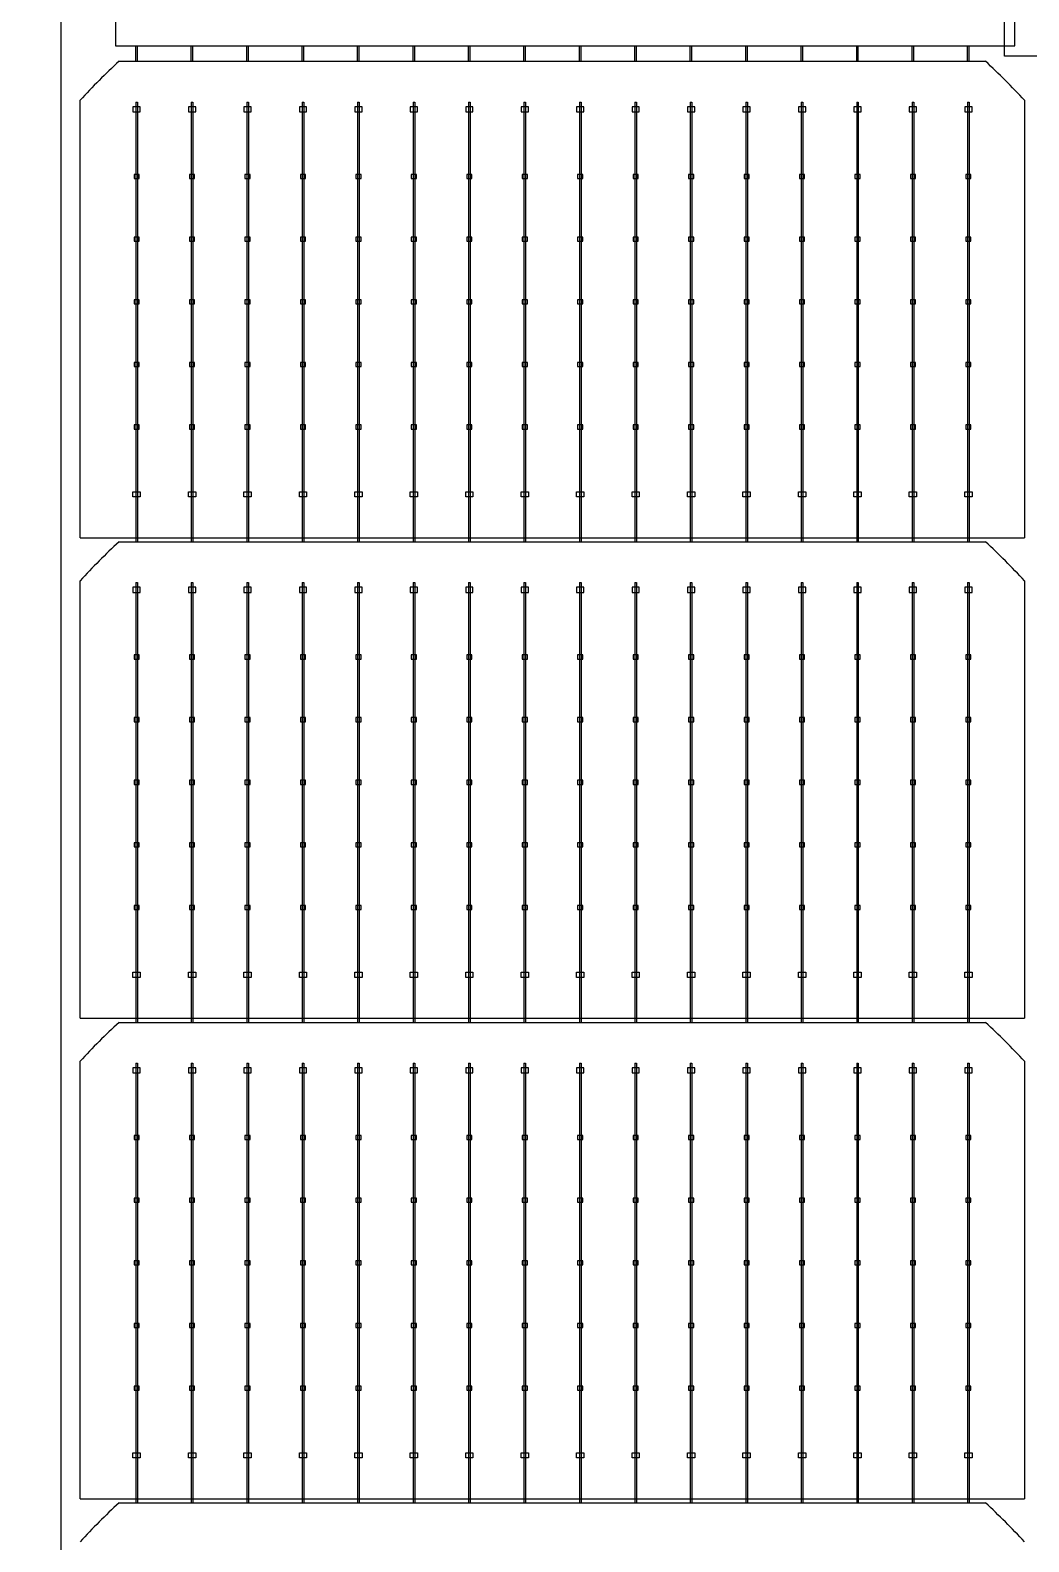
# Model space of a CAD drawing. Header units: millimetres. Extents: x 10297564 to 11610295, y -9287743 to -8409454.
# Drawn here: x 10666944 to 10668490, y -9200612 to -9198274 of the extents above; entities that cross this region are included whole.
import ezdxf

# ---------------------------------------------------------------- set-up
doc = ezdxf.new("R2010")
doc.units = ezdxf.units.MM
doc.header["$LTSCALE"] = 100
doc.layers.add('TEXTLINE', color=1, linetype='Continuous')

# ---------------------------------------------------------------- blocks, each defined once
blk = doc.blocks.new('635W')
for p, q in [((10686106.06, -10025405.21), (10686106.06, -10025402.21)), ((10686106.38, -10025405.21), (10686106.38, -10025402.21)), ((10686116.76, -10025405.21), (10686116.76, -10025402.21)), ((10686117.08, -10025405.21), (10686117.08, -10025402.21)), ((10686127.46, -10025405.21), (10686127.46, -10025402.21)), ((10686127.78, -10025405.21), (10686127.78, -10025402.21)), ((10686138.16, -10025405.21), (10686138.16, -10025402.21)), ((10686138.48, -10025405.21), (10686138.48, -10025402.21)), ((10686148.86, -10025405.21), (10686148.86, -10025402.21)), ((10686149.18, -10025405.21), (10686149.18, -10025402.21)), ((10686159.56, -10025405.21), (10686159.56, -10025402.21)), ((10686159.88, -10025405.21), (10686159.88, -10025402.21)), ((10686170.26, -10025405.21), (10686170.26, -10025402.21)), ((10686170.58, -10025405.21), (10686170.58, -10025402.21)), ((10686180.96, -10025405.21), (10686180.96, -10025402.21)), ((10686181.28, -10025405.21), (10686181.28, -10025402.21)), ((10686191.66, -10025405.21), (10686191.66, -10025402.21)), ((10686191.98, -10025405.21), (10686191.98, -10025402.21)), ((10686202.36, -10025405.21), (10686202.36, -10025402.21)), ((10686202.68, -10025405.21), (10686202.68, -10025402.21)), ((10686213.06, -10025405.21), (10686213.06, -10025402.21)), ((10686213.38, -10025405.21), (10686213.38, -10025402.21)), ((10686223.76, -10025405.21), (10686223.76, -10025402.21)), ((10686224.08, -10025405.21), (10686224.08, -10025402.21)), ((10686234.46, -10025405.21), (10686234.46, -10025402.21)), ((10686234.78, -10025405.21), (10686234.78, -10025402.21)), ((10686245.16, -10025405.21), (10686245.16, -10025402.21)), ((10686245.48, -10025405.21), (10686245.48, -10025402.21)), ((10686255.86, -10025405.21), (10686255.86, -10025402.21)), ((10686256.18, -10025405.21), (10686256.18, -10025402.21)), ((10686266.56, -10025405.21), (10686266.56, -10025402.21)), ((10686266.88, -10025405.21), (10686266.88, -10025402.21)), ((10686106.06, -10025413.09), (10686106.06, -10025497.89)), ((10686106.38, -10025413.09), (10686106.38, -10025497.89)), ((10686116.76, -10025413.09), (10686116.76, -10025497.89)), ((10686117.08, -10025413.09), (10686117.08, -10025497.89)), ((10686127.46, -10025413.09), (10686127.46, -10025497.89)), ((10686127.78, -10025413.09), (10686127.78, -10025497.89)), ((10686138.16, -10025413.09), (10686138.16, -10025497.89)), ((10686138.48, -10025413.09), (10686138.48, -10025497.89)), ((10686148.86, -10025413.09), (10686148.86, -10025497.89)), ((10686149.18, -10025413.09), (10686149.18, -10025497.89)), ((10686159.56, -10025413.09), (10686159.56, -10025497.89)), ((10686159.88, -10025413.09), (10686159.88, -10025497.89)), ((10686170.26, -10025413.09), (10686170.26, -10025497.89)), ((10686170.58, -10025413.09), (10686170.58, -10025497.89)), ((10686180.96, -10025413.09), (10686180.96, -10025497.89)), ((10686181.28, -10025413.09), (10686181.28, -10025497.89)), ((10686191.66, -10025413.09), (10686191.66, -10025497.89)), ((10686191.98, -10025413.09), (10686191.98, -10025497.89)), ((10686202.36, -10025413.09), (10686202.36, -10025497.89)), ((10686202.68, -10025413.09), (10686202.68, -10025497.89)), ((10686213.06, -10025413.09), (10686213.06, -10025497.89)), ((10686213.38, -10025413.09), (10686213.38, -10025497.89)), ((10686223.76, -10025413.09), (10686223.76, -10025497.89)), ((10686224.08, -10025413.09), (10686224.08, -10025497.89)), ((10686234.46, -10025413.09), (10686234.46, -10025497.89)), ((10686234.78, -10025413.09), (10686234.78, -10025497.89)), ((10686245.16, -10025413.09), (10686245.16, -10025497.89)), ((10686245.48, -10025413.09), (10686245.48, -10025497.89)), ((10686255.86, -10025413.09), (10686255.86, -10025497.89)), ((10686256.18, -10025413.09), (10686256.18, -10025497.89)), ((10686266.56, -10025413.09), (10686266.56, -10025497.89)), ((10686266.88, -10025413.09), (10686266.88, -10025497.89)), ((10686095.32, -10025497.09), (10686277.52, -10025497.09)), ((10686106.06, -10025505.76), (10686106.06, -10025590.57)), ((10686106.38, -10025505.76), (10686106.38, -10025590.57)), ((10686116.76, -10025505.76), (10686116.76, -10025590.57)), ((10686117.08, -10025505.76), (10686117.08, -10025590.57)), ((10686127.46, -10025505.76), (10686127.46, -10025590.57)), ((10686127.78, -10025505.76), (10686127.78, -10025590.57)), ((10686138.16, -10025505.76), (10686138.16, -10025590.57)), ((10686138.48, -10025505.76), (10686138.48, -10025590.57)), ((10686148.86, -10025505.76), (10686148.86, -10025590.57)), ((10686149.18, -10025505.76), (10686149.18, -10025590.57)), ((10686159.56, -10025505.76), (10686159.56, -10025590.57)), ((10686159.88, -10025505.76), (10686159.88, -10025590.57)), ((10686170.26, -10025505.76), (10686170.26, -10025590.57)), ((10686170.58, -10025505.76), (10686170.58, -10025590.57)), ((10686180.96, -10025505.76), (10686180.96, -10025590.57)), ((10686181.28, -10025505.76), (10686181.28, -10025590.57)), ((10686191.66, -10025505.76), (10686191.66, -10025590.57)), ((10686191.98, -10025505.76), (10686191.98, -10025590.57)), ((10686202.36, -10025505.76), (10686202.36, -10025590.57)), ((10686202.68, -10025505.76), (10686202.68, -10025590.57)), ((10686213.06, -10025505.76), (10686213.06, -10025590.57)), ((10686213.38, -10025505.76), (10686213.38, -10025590.57)), ((10686223.76, -10025505.76), (10686223.76, -10025590.57)), ((10686224.08, -10025505.76), (10686224.08, -10025590.57)), ((10686234.46, -10025505.76), (10686234.46, -10025590.57)), ((10686234.78, -10025505.76), (10686234.78, -10025590.57)), ((10686245.16, -10025505.76), (10686245.16, -10025590.57)), ((10686245.48, -10025505.76), (10686245.48, -10025590.57)), ((10686255.86, -10025505.76), (10686255.86, -10025590.57)), ((10686256.18, -10025505.76), (10686256.18, -10025590.57)), ((10686266.56, -10025505.76), (10686266.56, -10025590.57)), ((10686266.88, -10025505.76), (10686266.88, -10025590.57)), ((10686095.32, -10025589.76), (10686277.52, -10025589.76)), ((10686106.06, -10025598.44), (10686106.06, -10025683.24)), ((10686106.38, -10025598.44), (10686106.38, -10025683.24)), ((10686116.76, -10025598.44), (10686116.76, -10025683.24)), ((10686117.08, -10025598.44), (10686117.08, -10025683.24)), ((10686127.46, -10025598.44), (10686127.46, -10025683.24)), ((10686127.78, -10025598.44), (10686127.78, -10025683.24)), ((10686138.16, -10025598.44), (10686138.16, -10025683.24)), ((10686138.48, -10025598.44), (10686138.48, -10025683.24)), ((10686148.86, -10025598.44), (10686148.86, -10025683.24)), ((10686149.18, -10025598.44), (10686149.18, -10025683.24)), ((10686159.56, -10025598.44), (10686159.56, -10025683.24)), ((10686159.88, -10025598.44), (10686159.88, -10025683.24)), ((10686170.26, -10025598.44), (10686170.26, -10025683.24)), ((10686170.58, -10025598.44), (10686170.58, -10025683.24)), ((10686180.96, -10025598.44), (10686180.96, -10025683.24)), ((10686181.28, -10025598.44), (10686181.28, -10025683.24)), ((10686191.66, -10025598.44), (10686191.66, -10025683.24)), ((10686191.98, -10025598.44), (10686191.98, -10025683.24)), ((10686202.36, -10025598.44), (10686202.36, -10025683.24)), ((10686202.68, -10025598.44), (10686202.68, -10025683.24)), ((10686213.06, -10025598.44), (10686213.06, -10025683.24)), ((10686213.38, -10025598.44), (10686213.38, -10025683.24)), ((10686223.76, -10025598.44), (10686223.76, -10025683.24)), ((10686224.08, -10025598.44), (10686224.08, -10025683.24)), ((10686234.46, -10025598.44), (10686234.46, -10025683.24)), ((10686234.78, -10025598.44), (10686234.78, -10025683.24)), ((10686245.16, -10025598.44), (10686245.16, -10025683.24)), ((10686245.48, -10025598.44), (10686245.48, -10025683.24)), ((10686255.86, -10025598.44), (10686255.86, -10025683.24)), ((10686256.18, -10025598.44), (10686256.18, -10025683.24)), ((10686266.56, -10025598.44), (10686266.56, -10025683.24)), ((10686266.88, -10025598.44), (10686266.88, -10025683.24)), ((10686095.32, -10025682.44), (10686277.52, -10025682.44))]:
    blk.add_line(p, q)
for points in [[(10686091.67, -10024179.21), (10687200.67, -10024179.21), (10687200.67, -10026619.21), (10686091.67, -10026619.21)], [(10686282.67, -10025404.21), (10686273.67, -10025404.21), (10686273.67, -10025394.21), (10686282.67, -10025394.21)], [(10686275.67, -10025396.21), (10686102.17, -10025396.21), (10686102.17, -10025402.21), (10686275.67, -10025402.21)], [(10686106.92, -10025414.96), (10686106.92, -10025413.96), (10686105.52, -10025413.96), (10686105.52, -10025414.96)], [(10686117.62, -10025414.96), (10686117.62, -10025413.96), (10686116.22, -10025413.96), (10686116.22, -10025414.96)], [(10686128.32, -10025414.96), (10686128.32, -10025413.96), (10686126.92, -10025413.96), (10686126.92, -10025414.96)], [(10686139.02, -10025414.96), (10686139.02, -10025413.96), (10686137.62, -10025413.96), (10686137.62, -10025414.96)], [(10686149.72, -10025414.96), (10686149.72, -10025413.96), (10686148.32, -10025413.96), (10686148.32, -10025414.96)], [(10686160.42, -10025414.96), (10686160.42, -10025413.96), (10686159.02, -10025413.96), (10686159.02, -10025414.96)], [(10686171.12, -10025414.96), (10686171.12, -10025413.96), (10686169.72, -10025413.96), (10686169.72, -10025414.96)], [(10686181.82, -10025414.96), (10686181.82, -10025413.96), (10686180.42, -10025413.96), (10686180.42, -10025414.96)], [(10686192.52, -10025414.96), (10686192.52, -10025413.96), (10686191.12, -10025413.96), (10686191.12, -10025414.96)], [(10686203.22, -10025414.96), (10686203.22, -10025413.96), (10686201.82, -10025413.96), (10686201.82, -10025414.96)], [(10686213.92, -10025414.96), (10686213.92, -10025413.96), (10686212.52, -10025413.96), (10686212.52, -10025414.96)], [(10686224.62, -10025414.96), (10686224.62, -10025413.96), (10686223.22, -10025413.96), (10686223.22, -10025414.96)], [(10686235.32, -10025414.96), (10686235.32, -10025413.96), (10686233.92, -10025413.96), (10686233.92, -10025414.96)], [(10686246.02, -10025414.96), (10686246.02, -10025413.96), (10686244.62, -10025413.96), (10686244.62, -10025414.96)], [(10686256.72, -10025414.96), (10686256.72, -10025413.96), (10686255.32, -10025413.96), (10686255.32, -10025414.96)], [(10686267.42, -10025414.96), (10686267.42, -10025413.96), (10686266.02, -10025413.96), (10686266.02, -10025414.96)], [(10686105.72, -10025427.83), (10686106.72, -10025427.83), (10686106.72, -10025427.03), (10686105.72, -10025427.03)], [(10686116.42, -10025427.83), (10686117.42, -10025427.83), (10686117.42, -10025427.03), (10686116.42, -10025427.03)], [(10686127.12, -10025427.83), (10686128.12, -10025427.83), (10686128.12, -10025427.03), (10686127.12, -10025427.03)], [(10686137.82, -10025427.83), (10686138.82, -10025427.83), (10686138.82, -10025427.03), (10686137.82, -10025427.03)], [(10686148.52, -10025427.83), (10686149.52, -10025427.83), (10686149.52, -10025427.03), (10686148.52, -10025427.03)], [(10686159.22, -10025427.83), (10686160.22, -10025427.83), (10686160.22, -10025427.03), (10686159.22, -10025427.03)], [(10686169.92, -10025427.83), (10686170.92, -10025427.83), (10686170.92, -10025427.03), (10686169.92, -10025427.03)], [(10686180.62, -10025427.83), (10686181.62, -10025427.83), (10686181.62, -10025427.03), (10686180.62, -10025427.03)], [(10686191.32, -10025427.83), (10686192.32, -10025427.83), (10686192.32, -10025427.03), (10686191.32, -10025427.03)], [(10686202.02, -10025427.83), (10686203.02, -10025427.83), (10686203.02, -10025427.03), (10686202.02, -10025427.03)], [(10686212.72, -10025427.83), (10686213.72, -10025427.83), (10686213.72, -10025427.03), (10686212.72, -10025427.03)], [(10686223.42, -10025427.83), (10686224.42, -10025427.83), (10686224.42, -10025427.03), (10686223.42, -10025427.03)], [(10686234.12, -10025427.83), (10686235.12, -10025427.83), (10686235.12, -10025427.03), (10686234.12, -10025427.03)], [(10686244.82, -10025427.83), (10686245.82, -10025427.83), (10686245.82, -10025427.03), (10686244.82, -10025427.03)], [(10686255.52, -10025427.83), (10686256.52, -10025427.83), (10686256.52, -10025427.03), (10686255.52, -10025427.03)], [(10686266.22, -10025427.83), (10686267.22, -10025427.83), (10686267.22, -10025427.03), (10686266.22, -10025427.03)], [(10686105.72, -10025439.91), (10686106.72, -10025439.91), (10686106.72, -10025439.11), (10686105.72, -10025439.11)], [(10686116.42, -10025439.91), (10686117.42, -10025439.91), (10686117.42, -10025439.11), (10686116.42, -10025439.11)], [(10686127.12, -10025439.91), (10686128.12, -10025439.91), (10686128.12, -10025439.11), (10686127.12, -10025439.11)], [(10686137.82, -10025439.91), (10686138.82, -10025439.91), (10686138.82, -10025439.11), (10686137.82, -10025439.11)], [(10686148.52, -10025439.91), (10686149.52, -10025439.91), (10686149.52, -10025439.11), (10686148.52, -10025439.11)], [(10686159.22, -10025439.91), (10686160.22, -10025439.91), (10686160.22, -10025439.11), (10686159.22, -10025439.11)], [(10686169.92, -10025439.91), (10686170.92, -10025439.91), (10686170.92, -10025439.11), (10686169.92, -10025439.11)], [(10686180.62, -10025439.91), (10686181.62, -10025439.91), (10686181.62, -10025439.11), (10686180.62, -10025439.11)], [(10686191.32, -10025439.91), (10686192.32, -10025439.91), (10686192.32, -10025439.11), (10686191.32, -10025439.11)], [(10686202.02, -10025439.91), (10686203.02, -10025439.91), (10686203.02, -10025439.11), (10686202.02, -10025439.11)], [(10686212.72, -10025439.91), (10686213.72, -10025439.91), (10686213.72, -10025439.11), (10686212.72, -10025439.11)], [(10686223.42, -10025439.91), (10686224.42, -10025439.91), (10686224.42, -10025439.11), (10686223.42, -10025439.11)], [(10686234.12, -10025439.91), (10686235.12, -10025439.91), (10686235.12, -10025439.11), (10686234.12, -10025439.11)], [(10686244.82, -10025439.91), (10686245.82, -10025439.91), (10686245.82, -10025439.11), (10686244.82, -10025439.11)], [(10686255.52, -10025439.91), (10686256.52, -10025439.91), (10686256.52, -10025439.11), (10686255.52, -10025439.11)], [(10686266.22, -10025439.91), (10686267.22, -10025439.91), (10686267.22, -10025439.11), (10686266.22, -10025439.11)], [(10686105.72, -10025451.99), (10686106.72, -10025451.99), (10686106.72, -10025451.19), (10686105.72, -10025451.19)], [(10686116.42, -10025451.99), (10686117.42, -10025451.99), (10686117.42, -10025451.19), (10686116.42, -10025451.19)], [(10686127.12, -10025451.99), (10686128.12, -10025451.99), (10686128.12, -10025451.19), (10686127.12, -10025451.19)], [(10686137.82, -10025451.99), (10686138.82, -10025451.99), (10686138.82, -10025451.19), (10686137.82, -10025451.19)], [(10686148.52, -10025451.99), (10686149.52, -10025451.99), (10686149.52, -10025451.19), (10686148.52, -10025451.19)], [(10686159.22, -10025451.99), (10686160.22, -10025451.99), (10686160.22, -10025451.19), (10686159.22, -10025451.19)], [(10686169.92, -10025451.99), (10686170.92, -10025451.99), (10686170.92, -10025451.19), (10686169.92, -10025451.19)], [(10686180.62, -10025451.99), (10686181.62, -10025451.99), (10686181.62, -10025451.19), (10686180.62, -10025451.19)], [(10686191.32, -10025451.99), (10686192.32, -10025451.99), (10686192.32, -10025451.19), (10686191.32, -10025451.19)], [(10686202.02, -10025451.99), (10686203.02, -10025451.99), (10686203.02, -10025451.19), (10686202.02, -10025451.19)], [(10686212.72, -10025451.99), (10686213.72, -10025451.99), (10686213.72, -10025451.19), (10686212.72, -10025451.19)], [(10686223.42, -10025451.99), (10686224.42, -10025451.99), (10686224.42, -10025451.19), (10686223.42, -10025451.19)], [(10686234.12, -10025451.99), (10686235.12, -10025451.99), (10686235.12, -10025451.19), (10686234.12, -10025451.19)], [(10686244.82, -10025451.99), (10686245.82, -10025451.99), (10686245.82, -10025451.19), (10686244.82, -10025451.19)], [(10686255.52, -10025451.99), (10686256.52, -10025451.99), (10686256.52, -10025451.19), (10686255.52, -10025451.19)], [(10686266.22, -10025451.99), (10686267.22, -10025451.99), (10686267.22, -10025451.19), (10686266.22, -10025451.19)], [(10686105.72, -10025464.07), (10686106.72, -10025464.07), (10686106.72, -10025463.27), (10686105.72, -10025463.27)], [(10686116.42, -10025464.07), (10686117.42, -10025464.07), (10686117.42, -10025463.27), (10686116.42, -10025463.27)], [(10686127.12, -10025464.07), (10686128.12, -10025464.07), (10686128.12, -10025463.27), (10686127.12, -10025463.27)], [(10686137.82, -10025464.07), (10686138.82, -10025464.07), (10686138.82, -10025463.27), (10686137.82, -10025463.27)], [(10686148.52, -10025464.07), (10686149.52, -10025464.07), (10686149.52, -10025463.27), (10686148.52, -10025463.27)], [(10686159.22, -10025464.07), (10686160.22, -10025464.07), (10686160.22, -10025463.27), (10686159.22, -10025463.27)], [(10686169.92, -10025464.07), (10686170.92, -10025464.07), (10686170.92, -10025463.27), (10686169.92, -10025463.27)], [(10686180.62, -10025464.07), (10686181.62, -10025464.07), (10686181.62, -10025463.27), (10686180.62, -10025463.27)], [(10686191.32, -10025464.07), (10686192.32, -10025464.07), (10686192.32, -10025463.27), (10686191.32, -10025463.27)], [(10686202.02, -10025464.07), (10686203.02, -10025464.07), (10686203.02, -10025463.27), (10686202.02, -10025463.27)], [(10686212.72, -10025464.07), (10686213.72, -10025464.07), (10686213.72, -10025463.27), (10686212.72, -10025463.27)], [(10686223.42, -10025464.07), (10686224.42, -10025464.07), (10686224.42, -10025463.27), (10686223.42, -10025463.27)], [(10686234.12, -10025464.07), (10686235.12, -10025464.07), (10686235.12, -10025463.27), (10686234.12, -10025463.27)], [(10686244.82, -10025464.07), (10686245.82, -10025464.07), (10686245.82, -10025463.27), (10686244.82, -10025463.27)], [(10686255.52, -10025464.07), (10686256.52, -10025464.07), (10686256.52, -10025463.27), (10686255.52, -10025463.27)], [(10686266.22, -10025464.07), (10686267.22, -10025464.07), (10686267.22, -10025463.27), (10686266.22, -10025463.27)], [(10686105.72, -10025476.15), (10686106.72, -10025476.15), (10686106.72, -10025475.35), (10686105.72, -10025475.35)], [(10686116.42, -10025476.15), (10686117.42, -10025476.15), (10686117.42, -10025475.35), (10686116.42, -10025475.35)], [(10686127.12, -10025476.15), (10686128.12, -10025476.15), (10686128.12, -10025475.35), (10686127.12, -10025475.35)], [(10686137.82, -10025476.15), (10686138.82, -10025476.15), (10686138.82, -10025475.35), (10686137.82, -10025475.35)], [(10686148.52, -10025476.15), (10686149.52, -10025476.15), (10686149.52, -10025475.35), (10686148.52, -10025475.35)], [(10686159.22, -10025476.15), (10686160.22, -10025476.15), (10686160.22, -10025475.35), (10686159.22, -10025475.35)], [(10686169.92, -10025476.15), (10686170.92, -10025476.15), (10686170.92, -10025475.35), (10686169.92, -10025475.35)], [(10686180.62, -10025476.15), (10686181.62, -10025476.15), (10686181.62, -10025475.35), (10686180.62, -10025475.35)], [(10686191.32, -10025476.15), (10686192.32, -10025476.15), (10686192.32, -10025475.35), (10686191.32, -10025475.35)], [(10686202.02, -10025476.15), (10686203.02, -10025476.15), (10686203.02, -10025475.35), (10686202.02, -10025475.35)], [(10686212.72, -10025476.15), (10686213.72, -10025476.15), (10686213.72, -10025475.35), (10686212.72, -10025475.35)], [(10686223.42, -10025476.15), (10686224.42, -10025476.15), (10686224.42, -10025475.35), (10686223.42, -10025475.35)], [(10686234.12, -10025476.15), (10686235.12, -10025476.15), (10686235.12, -10025475.35), (10686234.12, -10025475.35)], [(10686244.82, -10025476.15), (10686245.82, -10025476.15), (10686245.82, -10025475.35), (10686244.82, -10025475.35)], [(10686255.52, -10025476.15), (10686256.52, -10025476.15), (10686256.52, -10025475.35), (10686255.52, -10025475.35)], [(10686266.22, -10025476.15), (10686267.22, -10025476.15), (10686267.22, -10025475.35), (10686266.22, -10025475.35)], [(10686106.92, -10025488.22), (10686106.92, -10025489.22), (10686105.52, -10025489.22), (10686105.52, -10025488.22)], [(10686117.62, -10025488.22), (10686117.62, -10025489.22), (10686116.22, -10025489.22), (10686116.22, -10025488.22)], [(10686128.32, -10025488.22), (10686128.32, -10025489.22), (10686126.92, -10025489.22), (10686126.92, -10025488.22)], [(10686139.02, -10025488.22), (10686139.02, -10025489.22), (10686137.62, -10025489.22), (10686137.62, -10025488.22)], [(10686149.72, -10025488.22), (10686149.72, -10025489.22), (10686148.32, -10025489.22), (10686148.32, -10025488.22)], [(10686160.42, -10025488.22), (10686160.42, -10025489.22), (10686159.02, -10025489.22), (10686159.02, -10025488.22)], [(10686171.12, -10025488.22), (10686171.12, -10025489.22), (10686169.72, -10025489.22), (10686169.72, -10025488.22)], [(10686181.82, -10025488.22), (10686181.82, -10025489.22), (10686180.42, -10025489.22), (10686180.42, -10025488.22)], [(10686192.52, -10025488.22), (10686192.52, -10025489.22), (10686191.12, -10025489.22), (10686191.12, -10025488.22)], [(10686203.22, -10025488.22), (10686203.22, -10025489.22), (10686201.82, -10025489.22), (10686201.82, -10025488.22)], [(10686213.92, -10025488.22), (10686213.92, -10025489.22), (10686212.52, -10025489.22), (10686212.52, -10025488.22)], [(10686224.62, -10025488.22), (10686224.62, -10025489.22), (10686223.22, -10025489.22), (10686223.22, -10025488.22)], [(10686235.32, -10025488.22), (10686235.32, -10025489.22), (10686233.92, -10025489.22), (10686233.92, -10025488.22)], [(10686246.02, -10025488.22), (10686246.02, -10025489.22), (10686244.62, -10025489.22), (10686244.62, -10025488.22)], [(10686256.72, -10025488.22), (10686256.72, -10025489.22), (10686255.32, -10025489.22), (10686255.32, -10025488.22)], [(10686267.42, -10025488.22), (10686267.42, -10025489.22), (10686266.02, -10025489.22), (10686266.02, -10025488.22)], [(10686106.92, -10025507.63), (10686106.92, -10025506.63), (10686105.52, -10025506.63), (10686105.52, -10025507.63)], [(10686117.62, -10025507.63), (10686117.62, -10025506.63), (10686116.22, -10025506.63), (10686116.22, -10025507.63)], [(10686128.32, -10025507.63), (10686128.32, -10025506.63), (10686126.92, -10025506.63), (10686126.92, -10025507.63)], [(10686139.02, -10025507.63), (10686139.02, -10025506.63), (10686137.62, -10025506.63), (10686137.62, -10025507.63)], [(10686149.72, -10025507.63), (10686149.72, -10025506.63), (10686148.32, -10025506.63), (10686148.32, -10025507.63)], [(10686160.42, -10025507.63), (10686160.42, -10025506.63), (10686159.02, -10025506.63), (10686159.02, -10025507.63)], [(10686171.12, -10025507.63), (10686171.12, -10025506.63), (10686169.72, -10025506.63), (10686169.72, -10025507.63)], [(10686181.82, -10025507.63), (10686181.82, -10025506.63), (10686180.42, -10025506.63), (10686180.42, -10025507.63)], [(10686192.52, -10025507.63), (10686192.52, -10025506.63), (10686191.12, -10025506.63), (10686191.12, -10025507.63)], [(10686203.22, -10025507.63), (10686203.22, -10025506.63), (10686201.82, -10025506.63), (10686201.82, -10025507.63)], [(10686213.92, -10025507.63), (10686213.92, -10025506.63), (10686212.52, -10025506.63), (10686212.52, -10025507.63)], [(10686224.62, -10025507.63), (10686224.62, -10025506.63), (10686223.22, -10025506.63), (10686223.22, -10025507.63)], [(10686235.32, -10025507.63), (10686235.32, -10025506.63), (10686233.92, -10025506.63), (10686233.92, -10025507.63)], [(10686246.02, -10025507.63), (10686246.02, -10025506.63), (10686244.62, -10025506.63), (10686244.62, -10025507.63)], [(10686256.72, -10025507.63), (10686256.72, -10025506.63), (10686255.32, -10025506.63), (10686255.32, -10025507.63)], [(10686267.42, -10025507.63), (10686267.42, -10025506.63), (10686266.02, -10025506.63), (10686266.02, -10025507.63)], [(10686105.72, -10025520.5), (10686106.72, -10025520.5), (10686106.72, -10025519.7), (10686105.72, -10025519.7)], [(10686116.42, -10025520.5), (10686117.42, -10025520.5), (10686117.42, -10025519.7), (10686116.42, -10025519.7)], [(10686127.12, -10025520.5), (10686128.12, -10025520.5), (10686128.12, -10025519.7), (10686127.12, -10025519.7)], [(10686137.82, -10025520.5), (10686138.82, -10025520.5), (10686138.82, -10025519.7), (10686137.82, -10025519.7)], [(10686148.52, -10025520.5), (10686149.52, -10025520.5), (10686149.52, -10025519.7), (10686148.52, -10025519.7)], [(10686159.22, -10025520.5), (10686160.22, -10025520.5), (10686160.22, -10025519.7), (10686159.22, -10025519.7)], [(10686169.92, -10025520.5), (10686170.92, -10025520.5), (10686170.92, -10025519.7), (10686169.92, -10025519.7)], [(10686180.62, -10025520.5), (10686181.62, -10025520.5), (10686181.62, -10025519.7), (10686180.62, -10025519.7)], [(10686191.32, -10025520.5), (10686192.32, -10025520.5), (10686192.32, -10025519.7), (10686191.32, -10025519.7)], [(10686202.02, -10025520.5), (10686203.02, -10025520.5), (10686203.02, -10025519.7), (10686202.02, -10025519.7)], [(10686212.72, -10025520.5), (10686213.72, -10025520.5), (10686213.72, -10025519.7), (10686212.72, -10025519.7)], [(10686223.42, -10025520.5), (10686224.42, -10025520.5), (10686224.42, -10025519.7), (10686223.42, -10025519.7)], [(10686234.12, -10025520.5), (10686235.12, -10025520.5), (10686235.12, -10025519.7), (10686234.12, -10025519.7)], [(10686244.82, -10025520.5), (10686245.82, -10025520.5), (10686245.82, -10025519.7), (10686244.82, -10025519.7)], [(10686255.52, -10025520.5), (10686256.52, -10025520.5), (10686256.52, -10025519.7), (10686255.52, -10025519.7)], [(10686266.22, -10025520.5), (10686267.22, -10025520.5), (10686267.22, -10025519.7), (10686266.22, -10025519.7)], [(10686105.72, -10025532.58), (10686106.72, -10025532.58), (10686106.72, -10025531.78), (10686105.72, -10025531.78)], [(10686116.42, -10025532.58), (10686117.42, -10025532.58), (10686117.42, -10025531.78), (10686116.42, -10025531.78)], [(10686127.12, -10025532.58), (10686128.12, -10025532.58), (10686128.12, -10025531.78), (10686127.12, -10025531.78)], [(10686137.82, -10025532.58), (10686138.82, -10025532.58), (10686138.82, -10025531.78), (10686137.82, -10025531.78)], [(10686148.52, -10025532.58), (10686149.52, -10025532.58), (10686149.52, -10025531.78), (10686148.52, -10025531.78)], [(10686159.22, -10025532.58), (10686160.22, -10025532.58), (10686160.22, -10025531.78), (10686159.22, -10025531.78)], [(10686169.92, -10025532.58), (10686170.92, -10025532.58), (10686170.92, -10025531.78), (10686169.92, -10025531.78)], [(10686180.62, -10025532.58), (10686181.62, -10025532.58), (10686181.62, -10025531.78), (10686180.62, -10025531.78)], [(10686191.32, -10025532.58), (10686192.32, -10025532.58), (10686192.32, -10025531.78), (10686191.32, -10025531.78)], [(10686202.02, -10025532.58), (10686203.02, -10025532.58), (10686203.02, -10025531.78), (10686202.02, -10025531.78)], [(10686212.72, -10025532.58), (10686213.72, -10025532.58), (10686213.72, -10025531.78), (10686212.72, -10025531.78)], [(10686223.42, -10025532.58), (10686224.42, -10025532.58), (10686224.42, -10025531.78), (10686223.42, -10025531.78)], [(10686234.12, -10025532.58), (10686235.12, -10025532.58), (10686235.12, -10025531.78), (10686234.12, -10025531.78)], [(10686244.82, -10025532.58), (10686245.82, -10025532.58), (10686245.82, -10025531.78), (10686244.82, -10025531.78)], [(10686255.52, -10025532.58), (10686256.52, -10025532.58), (10686256.52, -10025531.78), (10686255.52, -10025531.78)], [(10686266.22, -10025532.58), (10686267.22, -10025532.58), (10686267.22, -10025531.78), (10686266.22, -10025531.78)], [(10686105.72, -10025544.66), (10686106.72, -10025544.66), (10686106.72, -10025543.86), (10686105.72, -10025543.86)], [(10686116.42, -10025544.66), (10686117.42, -10025544.66), (10686117.42, -10025543.86), (10686116.42, -10025543.86)], [(10686127.12, -10025544.66), (10686128.12, -10025544.66), (10686128.12, -10025543.86), (10686127.12, -10025543.86)], [(10686137.82, -10025544.66), (10686138.82, -10025544.66), (10686138.82, -10025543.86), (10686137.82, -10025543.86)], [(10686148.52, -10025544.66), (10686149.52, -10025544.66), (10686149.52, -10025543.86), (10686148.52, -10025543.86)], [(10686159.22, -10025544.66), (10686160.22, -10025544.66), (10686160.22, -10025543.86), (10686159.22, -10025543.86)], [(10686169.92, -10025544.66), (10686170.92, -10025544.66), (10686170.92, -10025543.86), (10686169.92, -10025543.86)], [(10686180.62, -10025544.66), (10686181.62, -10025544.66), (10686181.62, -10025543.86), (10686180.62, -10025543.86)], [(10686191.32, -10025544.66), (10686192.32, -10025544.66), (10686192.32, -10025543.86), (10686191.32, -10025543.86)], [(10686202.02, -10025544.66), (10686203.02, -10025544.66), (10686203.02, -10025543.86), (10686202.02, -10025543.86)], [(10686212.72, -10025544.66), (10686213.72, -10025544.66), (10686213.72, -10025543.86), (10686212.72, -10025543.86)], [(10686223.42, -10025544.66), (10686224.42, -10025544.66), (10686224.42, -10025543.86), (10686223.42, -10025543.86)], [(10686234.12, -10025544.66), (10686235.12, -10025544.66), (10686235.12, -10025543.86), (10686234.12, -10025543.86)], [(10686244.82, -10025544.66), (10686245.82, -10025544.66), (10686245.82, -10025543.86), (10686244.82, -10025543.86)], [(10686255.52, -10025544.66), (10686256.52, -10025544.66), (10686256.52, -10025543.86), (10686255.52, -10025543.86)], [(10686266.22, -10025544.66), (10686267.22, -10025544.66), (10686267.22, -10025543.86), (10686266.22, -10025543.86)], [(10686105.72, -10025556.74), (10686106.72, -10025556.74), (10686106.72, -10025555.94), (10686105.72, -10025555.94)], [(10686116.42, -10025556.74), (10686117.42, -10025556.74), (10686117.42, -10025555.94), (10686116.42, -10025555.94)], [(10686127.12, -10025556.74), (10686128.12, -10025556.74), (10686128.12, -10025555.94), (10686127.12, -10025555.94)], [(10686137.82, -10025556.74), (10686138.82, -10025556.74), (10686138.82, -10025555.94), (10686137.82, -10025555.94)], [(10686148.52, -10025556.74), (10686149.52, -10025556.74), (10686149.52, -10025555.94), (10686148.52, -10025555.94)], [(10686159.22, -10025556.74), (10686160.22, -10025556.74), (10686160.22, -10025555.94), (10686159.22, -10025555.94)], [(10686169.92, -10025556.74), (10686170.92, -10025556.74), (10686170.92, -10025555.94), (10686169.92, -10025555.94)], [(10686180.62, -10025556.74), (10686181.62, -10025556.74), (10686181.62, -10025555.94), (10686180.62, -10025555.94)], [(10686191.32, -10025556.74), (10686192.32, -10025556.74), (10686192.32, -10025555.94), (10686191.32, -10025555.94)], [(10686202.02, -10025556.74), (10686203.02, -10025556.74), (10686203.02, -10025555.94), (10686202.02, -10025555.94)], [(10686212.72, -10025556.74), (10686213.72, -10025556.74), (10686213.72, -10025555.94), (10686212.72, -10025555.94)], [(10686223.42, -10025556.74), (10686224.42, -10025556.74), (10686224.42, -10025555.94), (10686223.42, -10025555.94)], [(10686234.12, -10025556.74), (10686235.12, -10025556.74), (10686235.12, -10025555.94), (10686234.12, -10025555.94)], [(10686244.82, -10025556.74), (10686245.82, -10025556.74), (10686245.82, -10025555.94), (10686244.82, -10025555.94)], [(10686255.52, -10025556.74), (10686256.52, -10025556.74), (10686256.52, -10025555.94), (10686255.52, -10025555.94)], [(10686266.22, -10025556.74), (10686267.22, -10025556.74), (10686267.22, -10025555.94), (10686266.22, -10025555.94)], [(10686105.72, -10025568.82), (10686106.72, -10025568.82), (10686106.72, -10025568.02), (10686105.72, -10025568.02)], [(10686116.42, -10025568.82), (10686117.42, -10025568.82), (10686117.42, -10025568.02), (10686116.42, -10025568.02)], [(10686127.12, -10025568.82), (10686128.12, -10025568.82), (10686128.12, -10025568.02), (10686127.12, -10025568.02)], [(10686137.82, -10025568.82), (10686138.82, -10025568.82), (10686138.82, -10025568.02), (10686137.82, -10025568.02)], [(10686148.52, -10025568.82), (10686149.52, -10025568.82), (10686149.52, -10025568.02), (10686148.52, -10025568.02)], [(10686159.22, -10025568.82), (10686160.22, -10025568.82), (10686160.22, -10025568.02), (10686159.22, -10025568.02)], [(10686169.92, -10025568.82), (10686170.92, -10025568.82), (10686170.92, -10025568.02), (10686169.92, -10025568.02)], [(10686180.62, -10025568.82), (10686181.62, -10025568.82), (10686181.62, -10025568.02), (10686180.62, -10025568.02)], [(10686191.32, -10025568.82), (10686192.32, -10025568.82), (10686192.32, -10025568.02), (10686191.32, -10025568.02)], [(10686202.02, -10025568.82), (10686203.02, -10025568.82), (10686203.02, -10025568.02), (10686202.02, -10025568.02)], [(10686212.72, -10025568.82), (10686213.72, -10025568.82), (10686213.72, -10025568.02), (10686212.72, -10025568.02)], [(10686223.42, -10025568.82), (10686224.42, -10025568.82), (10686224.42, -10025568.02), (10686223.42, -10025568.02)], [(10686234.12, -10025568.82), (10686235.12, -10025568.82), (10686235.12, -10025568.02), (10686234.12, -10025568.02)], [(10686244.82, -10025568.82), (10686245.82, -10025568.82), (10686245.82, -10025568.02), (10686244.82, -10025568.02)], [(10686255.52, -10025568.82), (10686256.52, -10025568.82), (10686256.52, -10025568.02), (10686255.52, -10025568.02)], [(10686266.22, -10025568.82), (10686267.22, -10025568.82), (10686267.22, -10025568.02), (10686266.22, -10025568.02)], [(10686106.92, -10025580.89), (10686106.92, -10025581.89), (10686105.52, -10025581.89), (10686105.52, -10025580.89)], [(10686117.62, -10025580.89), (10686117.62, -10025581.89), (10686116.22, -10025581.89), (10686116.22, -10025580.89)], [(10686128.32, -10025580.89), (10686128.32, -10025581.89), (10686126.92, -10025581.89), (10686126.92, -10025580.89)], [(10686139.02, -10025580.89), (10686139.02, -10025581.89), (10686137.62, -10025581.89), (10686137.62, -10025580.89)], [(10686149.72, -10025580.89), (10686149.72, -10025581.89), (10686148.32, -10025581.89), (10686148.32, -10025580.89)], [(10686160.42, -10025580.89), (10686160.42, -10025581.89), (10686159.02, -10025581.89), (10686159.02, -10025580.89)], [(10686171.12, -10025580.89), (10686171.12, -10025581.89), (10686169.72, -10025581.89), (10686169.72, -10025580.89)], [(10686181.82, -10025580.89), (10686181.82, -10025581.89), (10686180.42, -10025581.89), (10686180.42, -10025580.89)], [(10686192.52, -10025580.89), (10686192.52, -10025581.89), (10686191.12, -10025581.89), (10686191.12, -10025580.89)], [(10686203.22, -10025580.89), (10686203.22, -10025581.89), (10686201.82, -10025581.89), (10686201.82, -10025580.89)], [(10686213.92, -10025580.89), (10686213.92, -10025581.89), (10686212.52, -10025581.89), (10686212.52, -10025580.89)], [(10686224.62, -10025580.89), (10686224.62, -10025581.89), (10686223.22, -10025581.89), (10686223.22, -10025580.89)], [(10686235.32, -10025580.89), (10686235.32, -10025581.89), (10686233.92, -10025581.89), (10686233.92, -10025580.89)], [(10686246.02, -10025580.89), (10686246.02, -10025581.89), (10686244.62, -10025581.89), (10686244.62, -10025580.89)], [(10686256.72, -10025580.89), (10686256.72, -10025581.89), (10686255.32, -10025581.89), (10686255.32, -10025580.89)], [(10686267.42, -10025580.89), (10686267.42, -10025581.89), (10686266.02, -10025581.89), (10686266.02, -10025580.89)], [(10686106.92, -10025600.31), (10686106.92, -10025599.31), (10686105.52, -10025599.31), (10686105.52, -10025600.31)], [(10686117.62, -10025600.31), (10686117.62, -10025599.31), (10686116.22, -10025599.31), (10686116.22, -10025600.31)], [(10686128.32, -10025600.31), (10686128.32, -10025599.31), (10686126.92, -10025599.31), (10686126.92, -10025600.31)], [(10686139.02, -10025600.31), (10686139.02, -10025599.31), (10686137.62, -10025599.31), (10686137.62, -10025600.31)], [(10686149.72, -10025600.31), (10686149.72, -10025599.31), (10686148.32, -10025599.31), (10686148.32, -10025600.31)], [(10686160.42, -10025600.31), (10686160.42, -10025599.31), (10686159.02, -10025599.31), (10686159.02, -10025600.31)], [(10686171.12, -10025600.31), (10686171.12, -10025599.31), (10686169.72, -10025599.31), (10686169.72, -10025600.31)], [(10686181.82, -10025600.31), (10686181.82, -10025599.31), (10686180.42, -10025599.31), (10686180.42, -10025600.31)], [(10686192.52, -10025600.31), (10686192.52, -10025599.31), (10686191.12, -10025599.31), (10686191.12, -10025600.31)], [(10686203.22, -10025600.31), (10686203.22, -10025599.31), (10686201.82, -10025599.31), (10686201.82, -10025600.31)], [(10686213.92, -10025600.31), (10686213.92, -10025599.31), (10686212.52, -10025599.31), (10686212.52, -10025600.31)], [(10686224.62, -10025600.31), (10686224.62, -10025599.31), (10686223.22, -10025599.31), (10686223.22, -10025600.31)], [(10686235.32, -10025600.31), (10686235.32, -10025599.31), (10686233.92, -10025599.31), (10686233.92, -10025600.31)], [(10686246.02, -10025600.31), (10686246.02, -10025599.31), (10686244.62, -10025599.31), (10686244.62, -10025600.31)], [(10686256.72, -10025600.31), (10686256.72, -10025599.31), (10686255.32, -10025599.31), (10686255.32, -10025600.31)], [(10686267.42, -10025600.31), (10686267.42, -10025599.31), (10686266.02, -10025599.31), (10686266.02, -10025600.31)], [(10686105.72, -10025613.18), (10686106.72, -10025613.18), (10686106.72, -10025612.38), (10686105.72, -10025612.38)], [(10686116.42, -10025613.18), (10686117.42, -10025613.18), (10686117.42, -10025612.38), (10686116.42, -10025612.38)], [(10686127.12, -10025613.18), (10686128.12, -10025613.18), (10686128.12, -10025612.38), (10686127.12, -10025612.38)], [(10686137.82, -10025613.18), (10686138.82, -10025613.18), (10686138.82, -10025612.38), (10686137.82, -10025612.38)], [(10686148.52, -10025613.18), (10686149.52, -10025613.18), (10686149.52, -10025612.38), (10686148.52, -10025612.38)], [(10686159.22, -10025613.18), (10686160.22, -10025613.18), (10686160.22, -10025612.38), (10686159.22, -10025612.38)], [(10686169.92, -10025613.18), (10686170.92, -10025613.18), (10686170.92, -10025612.38), (10686169.92, -10025612.38)], [(10686180.62, -10025613.18), (10686181.62, -10025613.18), (10686181.62, -10025612.38), (10686180.62, -10025612.38)], [(10686191.32, -10025613.18), (10686192.32, -10025613.18), (10686192.32, -10025612.38), (10686191.32, -10025612.38)], [(10686202.02, -10025613.18), (10686203.02, -10025613.18), (10686203.02, -10025612.38), (10686202.02, -10025612.38)], [(10686212.72, -10025613.18), (10686213.72, -10025613.18), (10686213.72, -10025612.38), (10686212.72, -10025612.38)], [(10686223.42, -10025613.18), (10686224.42, -10025613.18), (10686224.42, -10025612.38), (10686223.42, -10025612.38)], [(10686234.12, -10025613.18), (10686235.12, -10025613.18), (10686235.12, -10025612.38), (10686234.12, -10025612.38)], [(10686244.82, -10025613.18), (10686245.82, -10025613.18), (10686245.82, -10025612.38), (10686244.82, -10025612.38)], [(10686255.52, -10025613.18), (10686256.52, -10025613.18), (10686256.52, -10025612.38), (10686255.52, -10025612.38)], [(10686266.22, -10025613.18), (10686267.22, -10025613.18), (10686267.22, -10025612.38), (10686266.22, -10025612.38)], [(10686105.72, -10025625.26), (10686106.72, -10025625.26), (10686106.72, -10025624.46), (10686105.72, -10025624.46)], [(10686116.42, -10025625.26), (10686117.42, -10025625.26), (10686117.42, -10025624.46), (10686116.42, -10025624.46)], [(10686127.12, -10025625.26), (10686128.12, -10025625.26), (10686128.12, -10025624.46), (10686127.12, -10025624.46)], [(10686137.82, -10025625.26), (10686138.82, -10025625.26), (10686138.82, -10025624.46), (10686137.82, -10025624.46)], [(10686148.52, -10025625.26), (10686149.52, -10025625.26), (10686149.52, -10025624.46), (10686148.52, -10025624.46)], [(10686159.22, -10025625.26), (10686160.22, -10025625.26), (10686160.22, -10025624.46), (10686159.22, -10025624.46)], [(10686169.92, -10025625.26), (10686170.92, -10025625.26), (10686170.92, -10025624.46), (10686169.92, -10025624.46)], [(10686180.62, -10025625.26), (10686181.62, -10025625.26), (10686181.62, -10025624.46), (10686180.62, -10025624.46)], [(10686191.32, -10025625.26), (10686192.32, -10025625.26), (10686192.32, -10025624.46), (10686191.32, -10025624.46)], [(10686202.02, -10025625.26), (10686203.02, -10025625.26), (10686203.02, -10025624.46), (10686202.02, -10025624.46)], [(10686212.72, -10025625.26), (10686213.72, -10025625.26), (10686213.72, -10025624.46), (10686212.72, -10025624.46)], [(10686223.42, -10025625.26), (10686224.42, -10025625.26), (10686224.42, -10025624.46), (10686223.42, -10025624.46)], [(10686234.12, -10025625.26), (10686235.12, -10025625.26), (10686235.12, -10025624.46), (10686234.12, -10025624.46)], [(10686244.82, -10025625.26), (10686245.82, -10025625.26), (10686245.82, -10025624.46), (10686244.82, -10025624.46)], [(10686255.52, -10025625.26), (10686256.52, -10025625.26), (10686256.52, -10025624.46), (10686255.52, -10025624.46)], [(10686266.22, -10025625.26), (10686267.22, -10025625.26), (10686267.22, -10025624.46), (10686266.22, -10025624.46)], [(10686105.72, -10025637.34), (10686106.72, -10025637.34), (10686106.72, -10025636.54), (10686105.72, -10025636.54)], [(10686116.42, -10025637.34), (10686117.42, -10025637.34), (10686117.42, -10025636.54), (10686116.42, -10025636.54)], [(10686127.12, -10025637.34), (10686128.12, -10025637.34), (10686128.12, -10025636.54), (10686127.12, -10025636.54)], [(10686137.82, -10025637.34), (10686138.82, -10025637.34), (10686138.82, -10025636.54), (10686137.82, -10025636.54)], [(10686148.52, -10025637.34), (10686149.52, -10025637.34), (10686149.52, -10025636.54), (10686148.52, -10025636.54)], [(10686159.22, -10025637.34), (10686160.22, -10025637.34), (10686160.22, -10025636.54), (10686159.22, -10025636.54)], [(10686169.92, -10025637.34), (10686170.92, -10025637.34), (10686170.92, -10025636.54), (10686169.92, -10025636.54)], [(10686180.62, -10025637.34), (10686181.62, -10025637.34), (10686181.62, -10025636.54), (10686180.62, -10025636.54)], [(10686191.32, -10025637.34), (10686192.32, -10025637.34), (10686192.32, -10025636.54), (10686191.32, -10025636.54)], [(10686202.02, -10025637.34), (10686203.02, -10025637.34), (10686203.02, -10025636.54), (10686202.02, -10025636.54)], [(10686212.72, -10025637.34), (10686213.72, -10025637.34), (10686213.72, -10025636.54), (10686212.72, -10025636.54)], [(10686223.42, -10025637.34), (10686224.42, -10025637.34), (10686224.42, -10025636.54), (10686223.42, -10025636.54)], [(10686234.12, -10025637.34), (10686235.12, -10025637.34), (10686235.12, -10025636.54), (10686234.12, -10025636.54)], [(10686244.82, -10025637.34), (10686245.82, -10025637.34), (10686245.82, -10025636.54), (10686244.82, -10025636.54)], [(10686255.52, -10025637.34), (10686256.52, -10025637.34), (10686256.52, -10025636.54), (10686255.52, -10025636.54)], [(10686266.22, -10025637.34), (10686267.22, -10025637.34), (10686267.22, -10025636.54), (10686266.22, -10025636.54)], [(10686105.72, -10025649.42), (10686106.72, -10025649.42), (10686106.72, -10025648.62), (10686105.72, -10025648.62)], [(10686116.42, -10025649.42), (10686117.42, -10025649.42), (10686117.42, -10025648.62), (10686116.42, -10025648.62)], [(10686127.12, -10025649.42), (10686128.12, -10025649.42), (10686128.12, -10025648.62), (10686127.12, -10025648.62)], [(10686137.82, -10025649.42), (10686138.82, -10025649.42), (10686138.82, -10025648.62), (10686137.82, -10025648.62)], [(10686148.52, -10025649.42), (10686149.52, -10025649.42), (10686149.52, -10025648.62), (10686148.52, -10025648.62)], [(10686159.22, -10025649.42), (10686160.22, -10025649.42), (10686160.22, -10025648.62), (10686159.22, -10025648.62)], [(10686169.92, -10025649.42), (10686170.92, -10025649.42), (10686170.92, -10025648.62), (10686169.92, -10025648.62)], [(10686180.62, -10025649.42), (10686181.62, -10025649.42), (10686181.62, -10025648.62), (10686180.62, -10025648.62)], [(10686191.32, -10025649.42), (10686192.32, -10025649.42), (10686192.32, -10025648.62), (10686191.32, -10025648.62)], [(10686202.02, -10025649.42), (10686203.02, -10025649.42), (10686203.02, -10025648.62), (10686202.02, -10025648.62)], [(10686212.72, -10025649.42), (10686213.72, -10025649.42), (10686213.72, -10025648.62), (10686212.72, -10025648.62)], [(10686223.42, -10025649.42), (10686224.42, -10025649.42), (10686224.42, -10025648.62), (10686223.42, -10025648.62)], [(10686234.12, -10025649.42), (10686235.12, -10025649.42), (10686235.12, -10025648.62), (10686234.12, -10025648.62)], [(10686244.82, -10025649.42), (10686245.82, -10025649.42), (10686245.82, -10025648.62), (10686244.82, -10025648.62)], [(10686255.52, -10025649.42), (10686256.52, -10025649.42), (10686256.52, -10025648.62), (10686255.52, -10025648.62)], [(10686266.22, -10025649.42), (10686267.22, -10025649.42), (10686267.22, -10025648.62), (10686266.22, -10025648.62)], [(10686105.72, -10025661.5), (10686106.72, -10025661.5), (10686106.72, -10025660.7), (10686105.72, -10025660.7)], [(10686116.42, -10025661.5), (10686117.42, -10025661.5), (10686117.42, -10025660.7), (10686116.42, -10025660.7)], [(10686127.12, -10025661.5), (10686128.12, -10025661.5), (10686128.12, -10025660.7), (10686127.12, -10025660.7)], [(10686137.82, -10025661.5), (10686138.82, -10025661.5), (10686138.82, -10025660.7), (10686137.82, -10025660.7)], [(10686148.52, -10025661.5), (10686149.52, -10025661.5), (10686149.52, -10025660.7), (10686148.52, -10025660.7)], [(10686159.22, -10025661.5), (10686160.22, -10025661.5), (10686160.22, -10025660.7), (10686159.22, -10025660.7)], [(10686169.92, -10025661.5), (10686170.92, -10025661.5), (10686170.92, -10025660.7), (10686169.92, -10025660.7)], [(10686180.62, -10025661.5), (10686181.62, -10025661.5), (10686181.62, -10025660.7), (10686180.62, -10025660.7)], [(10686191.32, -10025661.5), (10686192.32, -10025661.5), (10686192.32, -10025660.7), (10686191.32, -10025660.7)], [(10686202.02, -10025661.5), (10686203.02, -10025661.5), (10686203.02, -10025660.7), (10686202.02, -10025660.7)], [(10686212.72, -10025661.5), (10686213.72, -10025661.5), (10686213.72, -10025660.7), (10686212.72, -10025660.7)], [(10686223.42, -10025661.5), (10686224.42, -10025661.5), (10686224.42, -10025660.7), (10686223.42, -10025660.7)], [(10686234.12, -10025661.5), (10686235.12, -10025661.5), (10686235.12, -10025660.7), (10686234.12, -10025660.7)], [(10686244.82, -10025661.5), (10686245.82, -10025661.5), (10686245.82, -10025660.7), (10686244.82, -10025660.7)], [(10686255.52, -10025661.5), (10686256.52, -10025661.5), (10686256.52, -10025660.7), (10686255.52, -10025660.7)], [(10686266.22, -10025661.5), (10686267.22, -10025661.5), (10686267.22, -10025660.7), (10686266.22, -10025660.7)], [(10686106.92, -10025673.57), (10686106.92, -10025674.57), (10686105.52, -10025674.57), (10686105.52, -10025673.57)], [(10686117.62, -10025673.57), (10686117.62, -10025674.57), (10686116.22, -10025674.57), (10686116.22, -10025673.57)], [(10686128.32, -10025673.57), (10686128.32, -10025674.57), (10686126.92, -10025674.57), (10686126.92, -10025673.57)], [(10686139.02, -10025673.57), (10686139.02, -10025674.57), (10686137.62, -10025674.57), (10686137.62, -10025673.57)], [(10686149.72, -10025673.57), (10686149.72, -10025674.57), (10686148.32, -10025674.57), (10686148.32, -10025673.57)], [(10686160.42, -10025673.57), (10686160.42, -10025674.57), (10686159.02, -10025674.57), (10686159.02, -10025673.57)], [(10686171.12, -10025673.57), (10686171.12, -10025674.57), (10686169.72, -10025674.57), (10686169.72, -10025673.57)], [(10686181.82, -10025673.57), (10686181.82, -10025674.57), (10686180.42, -10025674.57), (10686180.42, -10025673.57)], [(10686192.52, -10025673.57), (10686192.52, -10025674.57), (10686191.12, -10025674.57), (10686191.12, -10025673.57)], [(10686203.22, -10025673.57), (10686203.22, -10025674.57), (10686201.82, -10025674.57), (10686201.82, -10025673.57)], [(10686213.92, -10025673.57), (10686213.92, -10025674.57), (10686212.52, -10025674.57), (10686212.52, -10025673.57)], [(10686224.62, -10025673.57), (10686224.62, -10025674.57), (10686223.22, -10025674.57), (10686223.22, -10025673.57)], [(10686235.32, -10025673.57), (10686235.32, -10025674.57), (10686233.92, -10025674.57), (10686233.92, -10025673.57)], [(10686246.02, -10025673.57), (10686246.02, -10025674.57), (10686244.62, -10025674.57), (10686244.62, -10025673.57)], [(10686256.72, -10025673.57), (10686256.72, -10025674.57), (10686255.32, -10025674.57), (10686255.32, -10025673.57)], [(10686267.42, -10025673.57), (10686267.42, -10025674.57), (10686266.02, -10025674.57), (10686266.02, -10025673.57)]]:
    blk.add_lwpolyline(points, close=True)
for points in [[(10686102.83, -10025405.21), (10686270.02, -10025405.21)], [(10686095.32, -10025497.09), (10686095.32, -10025412.72)], [(10686106.06, -10025413.09), (10686106.38, -10025413.09)], [(10686116.76, -10025413.09), (10686117.08, -10025413.09)], [(10686127.46, -10025413.09), (10686127.78, -10025413.09)], [(10686138.16, -10025413.09), (10686138.48, -10025413.09)], [(10686148.86, -10025413.09), (10686149.18, -10025413.09)], [(10686159.56, -10025413.09), (10686159.88, -10025413.09)], [(10686170.26, -10025413.09), (10686170.58, -10025413.09)], [(10686180.96, -10025413.09), (10686181.28, -10025413.09)], [(10686191.66, -10025413.09), (10686191.98, -10025413.09)], [(10686202.36, -10025413.09), (10686202.68, -10025413.09)], [(10686213.06, -10025413.09), (10686213.38, -10025413.09)], [(10686223.76, -10025413.09), (10686224.08, -10025413.09)], [(10686234.46, -10025413.09), (10686234.78, -10025413.09)], [(10686245.16, -10025413.09), (10686245.48, -10025413.09)], [(10686255.86, -10025413.09), (10686256.18, -10025413.09)], [(10686266.56, -10025413.09), (10686266.88, -10025413.09)], [(10686277.52, -10025412.72), (10686277.52, -10025497.09)], [(10686102.83, -10025497.89), (10686270.02, -10025497.89)], [(10686095.32, -10025589.76), (10686095.32, -10025505.39)], [(10686106.06, -10025505.76), (10686106.38, -10025505.76)], [(10686116.76, -10025505.76), (10686117.08, -10025505.76)], [(10686127.46, -10025505.76), (10686127.78, -10025505.76)], [(10686138.16, -10025505.76), (10686138.48, -10025505.76)], [(10686148.86, -10025505.76), (10686149.18, -10025505.76)], [(10686159.56, -10025505.76), (10686159.88, -10025505.76)], [(10686170.26, -10025505.76), (10686170.58, -10025505.76)], [(10686180.96, -10025505.76), (10686181.28, -10025505.76)], [(10686191.66, -10025505.76), (10686191.98, -10025505.76)], [(10686202.36, -10025505.76), (10686202.68, -10025505.76)], [(10686213.06, -10025505.76), (10686213.38, -10025505.76)], [(10686223.76, -10025505.76), (10686224.08, -10025505.76)], [(10686234.46, -10025505.76), (10686234.78, -10025505.76)], [(10686245.16, -10025505.76), (10686245.48, -10025505.76)], [(10686255.86, -10025505.76), (10686256.18, -10025505.76)], [(10686266.56, -10025505.76), (10686266.88, -10025505.76)], [(10686277.52, -10025505.39), (10686277.52, -10025589.76)], [(10686102.83, -10025590.56), (10686270.02, -10025590.56)], [(10686095.32, -10025682.44), (10686095.32, -10025598.07)], [(10686106.06, -10025598.44), (10686106.38, -10025598.44)], [(10686116.76, -10025598.44), (10686117.08, -10025598.44)], [(10686127.46, -10025598.44), (10686127.78, -10025598.44)], [(10686138.16, -10025598.44), (10686138.48, -10025598.44)], [(10686148.86, -10025598.44), (10686149.18, -10025598.44)], [(10686159.56, -10025598.44), (10686159.88, -10025598.44)], [(10686170.26, -10025598.44), (10686170.58, -10025598.44)], [(10686180.96, -10025598.44), (10686181.28, -10025598.44)], [(10686191.66, -10025598.44), (10686191.98, -10025598.44)], [(10686202.36, -10025598.44), (10686202.68, -10025598.44)], [(10686213.06, -10025598.44), (10686213.38, -10025598.44)], [(10686223.76, -10025598.44), (10686224.08, -10025598.44)], [(10686234.46, -10025598.44), (10686234.78, -10025598.44)], [(10686245.16, -10025598.44), (10686245.48, -10025598.44)], [(10686255.86, -10025598.44), (10686256.18, -10025598.44)], [(10686266.56, -10025598.44), (10686266.88, -10025598.44)], [(10686277.52, -10025598.07), (10686277.52, -10025682.44)], [(10686102.83, -10025683.24), (10686270.02, -10025683.24)]]:
    blk.add_lwpolyline(points)
for centre, start, end in [((10686186.32, -10025496.21), 132.5369, 137.4631), ((10686186.52, -10025496.21), 42.5369, 47.4631), ((10686186.32, -10025588.89), 132.5369, 137.4631), ((10686186.52, -10025588.89), 42.5369, 47.4631), ((10686186.32, -10025681.56), 132.5369, 137.4631), ((10686186.52, -10025681.56), 42.5369, 47.4631), ((10686186.32, -10025774.24), 132.5369, 137.4631), ((10686186.52, -10025774.24), 42.5369, 47.4631)]:
    blk.add_arc(centre, 123.5, start, end)

msp = doc.modelspace()

# ---------------------------------------------------------------- wipeouts: each hides what was drawn before it
at = {"linetype": 'ByBlock'}
msp.add_wipeout([(10661157.3, -9184124), (10708842.1, -9184124), (10708842.1, -9214922.7), (10661157.3, -9214922.7)], dxfattribs=at).dxf.layer = 'TEXTLINE'

# ---------------------------------------------------------------- next in the draw order: block references
at = {"linetype": 'Continuous', "xscale": 8.019360487611644, "yscale": 8.019360487611644, "zscale": 8.019360487611644}
msp.add_blockref('635W', (-75028629, 71199016.2), dxfattribs=at)

doc.saveas('drawing.dxf')
